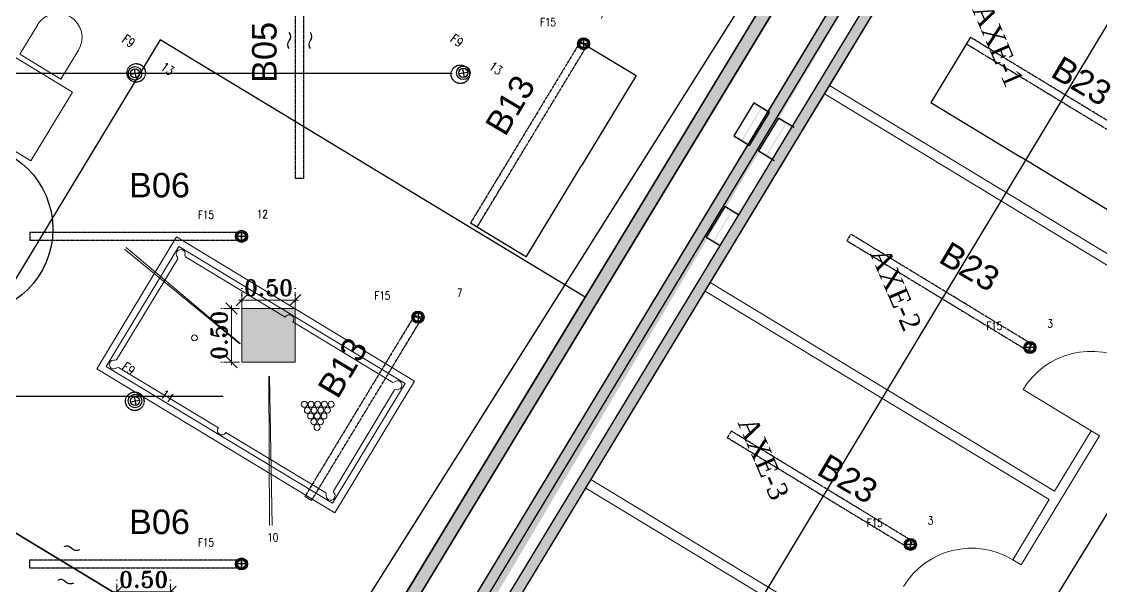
# Model space of a CAD drawing. Header units: inches. Extents: x 102655 to 148943, y 72248 to 114419.
# Drawn here: x 129543 to 139622, y 84062 to 89336 of the extents above; entities that cross this region are included whole.
import ezdxf
from ezdxf.enums import TextEntityAlignment as Align

# ---------------------------------------------------------------- set-up
doc = ezdxf.new("R2010")
doc.units = ezdxf.units.IN
doc.linetypes.add('CENTER INDS', pattern=[13.335, 8.89, -1.11125, 2.2225, -1.11125])
doc.linetypes.add('DOT2', pattern=[0.125, 0, -0.125])
doc.layers.get('Defpoints').update_dxf_attribs({"color": 8})
for name, color, linetype, lineweight in [('ceiling dim', 8, 'Continuous', 5), ('Furnitureee', 8, 'Continuous', 5), ('Part', 8, 'Continuous', 0), ('S-SOLID', 8, 'Continuous', 0), ('TEXT', 8, 'Continuous', 5)]:
    doc.layers.add(name, color=color, linetype=linetype, lineweight=lineweight)
for name, color, linetype in [('E-LEADER', 30, 'Continuous'), ('E-LTG', 92, 'Continuous'), ('E-TAG', 30, 'Continuous'), ('E_TAG', 30, 'Continuous'), ('FURNITURE', 8, 'Continuous'), ('WALL-GNRL', 8, 'Continuous')]:
    doc.layers.add(name, color=color, linetype=linetype)
doc.layers.add('ELECTRICAL LIGHTING CEILING', color=6, linetype='CENTER INDS', true_color=0xff00ff)
doc.styles.add('MtXpl_Dutch801_XBd_B', font='dutcheb.ttf')
doc.styles.add('Pyzd-Romans', font='romans.shx', dxfattribs={"width": 0.8})
doc.styles.add('ROMANT', font='romant')
doc.styles.get("Standard").update_dxf_attribs({"font": 'arial.ttf'})
doc.dimstyles.new('50', dxfattribs={"dimtxt": 0.15, "dimasz": 0.015, "dimexe": 0.18, "dimexo": 0.0625, "dimgap": 0.04, "dimtad": 1, "dimzin": 0, "dimdsep": 46, "dimtxsty": 'ROMANT', "dimblk": 'SAM2', "dimcen": 0.09, "dimclre": 181, "dimclrt": 3, "dimazin": 0, "dimtfac": 0.7826086956521741, "dimtix": 1, "dimtmove": 2, "dimatfit": 3, "dimldrblk": 'SAM2', "dimfxl": 0.18, "dimtolj": 1, "dimtzin": 0, "dimarcsym": 0})
doc.dimstyles.get("Standard").update_dxf_attribs({"dimtxt": 0.18, "dimasz": 0.18, "dimexe": 0.18, "dimexo": 0.0625, "dimgap": 0.09, "dimtad": 0, "dimtih": 1, "dimtoh": 1, "dimdec": 4, "dimzin": 0, "dimdsep": 46, "dimtxsty": 'Standard', "dimcen": 0.09, "dimadec": 0, "dimazin": 0, "dimtfac": 1, "dimtdec": 4, "dimtofl": 0, "dimtmove": 0, "dimatfit": 3, "dimfxl": 1, "dimtolj": 1, "dimtzin": 0, "dimarcsym": 0})

# ---------------------------------------------------------------- blocks, each defined once
blk = doc.blocks.new('*A126')
at = {"layer": 'Part'}
blk.add_hatch(color=256, dxfattribs=at).paths.add_polyline_path([(54748.70421481389, 23992.68743040155), (54755.34372594808, 24003.51364336237), (54900.26153940265, 23914.63829614197), (54893.62202826844, 23903.81208318115), (54824.57295244598, 23946.15857215087), (54649.64535707117, 23660.92621663929), (54718.69443289364, 23618.57972766957), (54712.05492175944, 23607.75351470877), (54567.13710830487, 23696.62886192916), (54573.77661943906, 23707.45507488998), (54642.82569526154, 23665.10858592025), (54817.75329063636, 23950.34094143183)], flags=17)
blk = doc.blocks.new('СБИ05_2800х1550')
for p, q in [((-1400, 0), (-1400, -1550)), ((1400, 0), (-1400, 0)), ((1400, -1550), (1400, 0)), ((-1330, -70), (-1330, -1480)), ((1330, -70), (-1330, -70)), ((1330, -1480), (1330, -70)), ((-1275, -180.4831570696551), (-1287.156174452975, -168.3269826167962)), ((-1275, -180.4831570696551), (-1275, -1369.516842930461)), ((-1219.110783029231, -125), (-1231.83701917727, -112.2737638520775)), ((-1219.110783029231, -125), (-44.79855850862805, -125)), ((44.79855850862805, -125), (1219.110783029231, -125)), ((1219.110783029231, -125), (1231.83701917727, -112.2737638520775)), ((1275, -180.4831570696551), (1287.156174452975, -168.3269826167962)), ((1275, -1369.516842930461), (1275, -180.4831570696551)), ((-1782.598968858016, -376.2437021739315), (-297.954918390722, -590.561324901646)), ((-297.2075674404623, -585.6174937397591), (-1778.862214107183, -351.5245463644387)), ((-297.954918390722, -590.561324901646), (-297.2075674404623, -585.6174937397591)), ((126.759343545069, -716.1972720554913), (122.5103490226902, -718.8328072095173)), ((122.5103490226902, -718.8328072095173), (904.6729061886435, -1998.802234253613)), ((925.9178788008867, -1985.624558483483), (126.759343545069, -716.1972720554913)), ((-1275, -1369.516842930461), (-1287.156174452975, -1381.673017383262)), ((1275, -1369.516842930461), (1287.156174452975, -1381.673017383262)), ((-1330, -1480), (1330, -1480)), ((-1219.110783029231, -1425), (-1231.83701917727, -1437.726236147981)), ((-1219.110783029231, -1425), (-44.79855850862805, -1425)), ((44.79855850862805, -1425), (1219.110783029231, -1425)), ((1219.110783029231, -1425), (1231.83701917727, -1437.726236147981)), ((-1400, -1550), (1400, -1550))]:
    blk.add_line(p, q)
for centre in [(745.0239859366557, -669.9940641274443), (802.5660395066952, -634.9920855032979), (-719.3216653746786, -775), (572.3978252263041, -775), (629.9398787963437, -739.9980213758536), (687.4819323664997, -704.9960427515907), (687.4819323664997, -775), (745.0239859366557, -739.9980213758536), (802.5660395066952, -704.9960427515907), (802.5660395066952, -772.4998214266379), (629.9398787963437, -810.0019786242628), (687.4819323664997, -842.5037786750472), (745.0239859366557, -807.5018000508426), (745.0239859366557, -875.005578725948), (802.5660395066952, -840.0036001017434), (802.5660395066952, -907.5074309170013)]:
    blk.add_circle(centre, 30)
for centre, start, end in [((-1275, -125), 16.42770224712298, 254.3275681922781), ((0, -120.7468652080279), 354.5766456695919, 185.423354330408), ((1275, -125), 285.6724318077219, 163.572297752877), ((-1275, -1425), 105.6724318077219, 343.5722977528771), ((1275, -1425), 196.427702247123, 74.32756819227808), ((0, -1429.253134791972), 174.576645669592, 5.42335433040803)]:
    blk.add_arc(centre, 45, start, end)
blk = doc.blocks.new('*A132')
at = {"layer": 'Part'}
blk.add_hatch(color=256, dxfattribs=at).paths.add_polyline_path([(54748.70421481389, 23992.68743040155), (54755.34372594808, 24003.51364336237), (54900.26153940265, 23914.63829614197), (54893.62202826844, 23903.81208318115), (54824.57295244598, 23946.15857215087), (54649.64535707117, 23660.92621663929), (54718.69443289364, 23618.57972766957), (54712.05492175944, 23607.75351470877), (54567.13710830487, 23696.62886192916), (54573.77661943906, 23707.45507488998), (54642.82569526154, 23665.10858592025), (54817.75329063636, 23950.34094143183)], flags=17)
blk = doc.blocks.new('wasdf')
at = {"color": 8, "linetype": 'Continuous', "lineweight": 9, "extrusion": (2.014963159780944e-18, -9.704520951553829e-08, 0.9999999999999954)}
blk.add_line((0, 0), (-79.74012349150144, 306.6404001761694, 2.975798187421219e-05), dxfattribs=at)
blk.add_lwpolyline([(-514.5529663444031, 193.5697483441336), (-434.8128408262855, -113.0706541864207), (3.218650817871094e-06, -1.519452780485156e-06)], dxfattribs=at)
at = {"color": 8, "linetype": 'Continuous', "lineweight": 9}
for points in [[(-515.964452254877, 192.3366258461028, 1.866534817018817e-05), (-547.3045258329948, 312.8547820486128, 3.036105787757037e-05), (-475.0112484425772, 435.9604696624447, 4.230787511794176e-05), (-354.4930898856255, 467.3005438961554, 4.534927920296639e-05)], [(-354.4930898856255, 467.3005438961554, 4.534927920296639e-05), (-233.9749319247203, 498.6406180404592, 4.839068324891116e-05), (-110.8692456221906, 426.3473401435185, 4.13749669441188e-05), (-79.52917216328206, 305.8291828979272, 2.967925713903696e-05)]]:
    blk.add_open_spline(points, degree=3, dxfattribs=at)
blk = doc.blocks.new('sdg')
blk.add_lwpolyline([(-750.0000000596046, -2.384185791015625e-07), (731.4444441795349, -2.384185791015625e-07), (731.4444441795349, 749.9999997615814), (-750.0000000596046, 749.9999997615814)], close=True)
at = {"extrusion": (-2.442376743069513e-08, 1.693017114287791e-09, 0.9999999999999998), "xscale": -1, "rotation": 14.57659995286336}
blk.add_blockref('wasdf', (-594.5139797329902, 800.0000025033953, 1.587468508412689e-05), dxfattribs=at)
at = {"extrusion": (2.442376743069357e-08, 1.693017114310097e-09, 0.9999999999999998), "rotation": 345.4234000471889}
blk.add_blockref('wasdf', (575.9584239125251, 800.0000029802325, 1.542148850859753e-05), dxfattribs=at)
at = {"extrusion": (-2.442376743164508e-08, -1.693017100583549e-09, 0.9999999999999998), "rotation": 165.4234000149877}
blk.add_blockref('wasdf', (-594.513980090618, -50.00000083446502, 1.460492225775241e-05), dxfattribs=at)
at = {"extrusion": (2.442376742974362e-08, -1.693017128014336e-09, 0.9999999999999998), "xscale": -1.000000000000001, "rotation": 194.5765999206621}
blk.add_blockref('wasdf', (575.9584235548972, -50.00000119209289, 1.415172566124107e-05), dxfattribs=at)
blk = doc.blocks.new('SAM2')
for p, q in [((3.535533905932738, 3.535533905932738), (-3.535533905932736, -3.535533905932736)), ((-1, 7e-16), (0, 7e-16)), ((0, -4.999999999999999), (0, 5))]:
    blk.add_line(p, q)
blk = doc.blocks.new('*D173')
at = {"layer": 'ceiling dim', "color": 181, "linetype": 'DOT2', "lineweight": -2, "ltscale": 0.5, "transparency": 16777216}
for p, q in [((478784.6489467442, 1037614.77275406), (478784.6489467442, 1037614.968663662)), ((478785.1476609485, 1037614.77275406), (478785.1476609485, 1037614.968663662))]:
    blk.add_line(p, q, dxfattribs=at)
at = {"layer": 'ceiling dim', "color": 0, "lineweight": -2, "ltscale": 0.5, "transparency": 16777216}
for p, q in [((478784.6339467441, 1037614.788663662), (478784.6189467441, 1037614.788663662)), ((478785.1476609485, 1037614.788663662), (478784.6489467442, 1037614.788663662)), ((478785.1626609485, 1037614.788663662), (478785.1776609485, 1037614.788663662))]:
    blk.add_line(p, q, dxfattribs=at)
at = {"layer": 'Defpoints', "color": 0, "ltscale": 0.5, "transparency": 16777216}
for p in [(478784.6489467442, 1037614.788663662), (478784.6489467442, 1037614.71025406), (478785.1476609485, 1037614.71025406)]:
    blk.add_point(p, dxfattribs=at)
at = {"layer": 'ceiling dim', "color": 0, "lineweight": -2, "ltscale": 0.5, "transparency": 16777216, "xscale": 0.015, "yscale": 0.015, "zscale": 0.015}
blk.add_blockref('SAM2', (478784.6489467442, 1037614.788663662), dxfattribs=at)
at = {"layer": 'ceiling dim', "color": 0, "lineweight": -2, "ltscale": 0.5, "transparency": 16777216, "xscale": 0.015, "yscale": 0.015, "zscale": 0.015, "rotation": 180}
blk.add_blockref('SAM2', (478785.1476609485, 1037614.788663662), dxfattribs=at)
at = {"layer": 'ceiling dim', "color": 3, "ltscale": 0.5, "transparency": 16777216, "insert": (478784.8983038463, 1037614.903663662), "char_height": 0.15, "attachment_point": 5, "style": 'ROMANT'}
blk.add_mtext('\\A1;0.50', dxfattribs=at)
blk = doc.blocks.new('*D174')
at = {"layer": 'ceiling dim', "color": 181, "linetype": 'DOT2', "lineweight": -2, "ltscale": 0.5, "transparency": 16777216}
for p, q in [((478784.5864467444, 1037614.710254061), (478784.3745938981, 1037614.710254061)), ((478784.5864467444, 1037614.211539857), (478784.3745938981, 1037614.211539857))]:
    blk.add_line(p, q, dxfattribs=at)
at = {"layer": 'ceiling dim', "color": 0, "lineweight": -2, "ltscale": 0.5, "transparency": 16777216}
for p, q in [((478784.5545938981, 1037614.725254061), (478784.5545938981, 1037614.740254061)), ((478784.5545938981, 1037614.710254061), (478784.5545938981, 1037614.211539857)), ((478784.5545938981, 1037614.196539857), (478784.5545938981, 1037614.181539857))]:
    blk.add_line(p, q, dxfattribs=at)
at = {"layer": 'Defpoints', "color": 0, "ltscale": 0.5, "transparency": 16777216}
for p in [(478784.6489467444, 1037614.710254061), (478784.5545938981, 1037614.211539857), (478784.6489467444, 1037614.211539857)]:
    blk.add_point(p, dxfattribs=at)
at = {"layer": 'ceiling dim', "color": 0, "lineweight": -2, "ltscale": 0.5, "transparency": 16777216, "xscale": 0.015, "yscale": 0.015, "zscale": 0.015}
for p, rotation in [((478784.5545938981, 1037614.710254061), 270), ((478784.5545938981, 1037614.211539857), 90)]:
    blk.add_blockref('SAM2', p, dxfattribs=dict(at, rotation=rotation))
at = {"layer": 'ceiling dim', "color": 3, "ltscale": 0.5, "transparency": 16777216, "insert": (478784.4395938983, 1037614.460896958), "char_height": 0.15, "attachment_point": 5, "rotation": 90, "style": 'ROMANT'}
blk.add_mtext('\\A1;0.50', dxfattribs=at)
blk = doc.blocks.new('*D175')
at = {"layer": 'ceiling dim', "color": 181, "linetype": 'DOT2', "lineweight": -2, "ltscale": 0.5, "transparency": 16777216}
for p, q in [((478783.4840843302, 1037612.050174731), (478783.4840843302, 1037612.246084332)), ((478783.9827985345, 1037612.050174731), (478783.9827985345, 1037612.246084332))]:
    blk.add_line(p, q, dxfattribs=at)
at = {"layer": 'ceiling dim', "color": 0, "lineweight": -2, "ltscale": 0.5, "transparency": 16777216}
for p, q in [((478783.4690843302, 1037612.066084332), (478783.4540843302, 1037612.066084332)), ((478783.9827985345, 1037612.066084332), (478783.4840843302, 1037612.066084332)), ((478783.9977985345, 1037612.066084332), (478784.0127985345, 1037612.066084332))]:
    blk.add_line(p, q, dxfattribs=at)
at = {"layer": 'Defpoints', "color": 0, "ltscale": 0.5, "transparency": 16777216}
for p in [(478783.4840843302, 1037612.066084332), (478783.4840843302, 1037611.987674731), (478783.9827985345, 1037611.987674731)]:
    blk.add_point(p, dxfattribs=at)
at = {"layer": 'ceiling dim', "color": 0, "lineweight": -2, "ltscale": 0.5, "transparency": 16777216, "xscale": 0.015, "yscale": 0.015, "zscale": 0.015}
blk.add_blockref('SAM2', (478783.4840843302, 1037612.066084332), dxfattribs=at)
at = {"layer": 'ceiling dim', "color": 0, "lineweight": -2, "ltscale": 0.5, "transparency": 16777216, "xscale": 0.015, "yscale": 0.015, "zscale": 0.015, "rotation": 180}
blk.add_blockref('SAM2', (478783.9827985345, 1037612.066084332), dxfattribs=at)
at = {"layer": 'ceiling dim', "color": 3, "ltscale": 0.5, "transparency": 16777216, "insert": (478783.7334414324, 1037612.181084332), "char_height": 0.15, "attachment_point": 5, "style": 'ROMANT'}
blk.add_mtext('\\A1;0.50', dxfattribs=at)
blk = doc.blocks.new('E-L-FSPOT2')
at = {"color": 254, "lineweight": 0}
for points in [[(-0.002356521188630722, -74.99933250679169), (-0.002014478770433925, -74.99933250679169), (-0.001897683789138682, -74.9993825617712), (-0.001860142554505728, -74.99942844550242), (-0.001822601305320859, -74.99952438424225), (-0.001822601305320859, -74.9996662067133), (-0.001860142554505728, -74.99976214545313), (-0.001897683789138682, -74.99980802918435), (-0.002014478770433925, -74.99985808416386), (-0.002356521188630722, -74.99985808416386)], [(-0.002356521188630722, -74.99933250679169), (-0.002356521188630722, -75.00033360655652)], [(-0.001367935154121369, -74.99933250679169), (-0.001672436337685212, -75.00033360655652)], [(-0.00155564135638997, -74.99999990663491), (-0.001176057689008303, -74.99999990663491)], [(-0.001367935154121369, -74.99933250679169), (-0.001059262722264975, -75.00033360655652)], [(-0.000984180238447152, -74.99933250679169), (-0.0006796790403313935, -74.99980802918435), (-0.0006796790403313935, -75.00033360655652)], [(-0.0003793491050601006, -74.99933250679169), (-0.0006796790403313935, -74.99980802918435)], [(4.40581061411649e-06, -74.99933250679169), (-0.0003000953729497269, -75.00033360655652)], [(-0.0001874716544989496, -74.99999990663491), (0.0001921120274346322, -74.99999990663491)], [(4.40581061411649e-06, -74.99933250679169), (0.0003089069941779599, -75.00033360655652)], [(0.0004590719618136063, -74.99933250679169), (0.000992991859675385, -74.99933250679169)], [(0.000992991859675385, -74.99933250679169), (0.0004590719618136063, -75.00033360655652)], [(0.0004590719618136063, -75.00033360655652), (0.000992991859675385, -75.00033360655652)], [(0.001259951794054359, -74.99933250679169), (0.001752159194438718, -74.99933250679169)], [(0.001259951794054359, -74.99933250679169), (0.001259951794054359, -75.00033360655652)], [(0.001259951794054359, -74.99980802918435), (0.001564452992170118, -74.99980802918435)], [(0.001259951794054359, -75.00033360655652), (0.001752159194438718, -75.00033360655652)], [(0.001981577894184738, -74.99933250679169), (0.002248537843115628, -74.99933250679169), (0.00236116157611832, -74.9993825617712), (0.002436244059936143, -74.99947432926274), (0.002477956542861648, -74.99957026797347), (0.002515497792046517, -74.99971209044452), (0.002515497792046517, -74.9999498516554), (0.002477956542861648, -75.00009584537474), (0.002436244059936143, -75.00018761283718), (0.00236116157611832, -75.00028355157701), (0.002248537843115628, -75.00033360655652), (0.001981577894184738, -75.00033360655652)], [(0.001981577894184738, -74.99933250679169), (0.001981577894184738, -75.00033360655652)]]:
    blk.add_lwpolyline(points, dxfattribs=at)
blk.add_circle((0, 1.455191522836685e-11), 75)
at = {"layer": 'E-TAG'}
for points in [[(-35.35533905937336, -35.35533905937336), (35.35533905925695, 35.35533905931516)], [(-35.35533905925695, 35.35533905931516), (35.35533905925695, -35.35533905931516)]]:
    blk.add_lwpolyline(points, dxfattribs=at)
blk.add_circle((0, 0), 50, dxfattribs=at)
at = {"layer": 'E-TAG', "style": 'Pyzd-Romans', "width": 0.8, "flags": 1}
for tag, p in [('BPANEL', (262.5000034803887, 925.0000001438675)), ('SWITCH', (-262.4999965196112, 700.0000001438675)), ('LOADVA', (262.5000034803887, 700.0000001438675)), ('BTYPE', (-262.4999965196112, 475.0000001438675)), ('PANEL', (262.5000034803887, 475.0000001438675)), ('HEIGHT', (-246.5244707111376, -477.6208633597489)), ('DSCR', (-246.5244707111376, -702.6208633597489)), ('ROOM', (278.4755292888623, -702.6208633597489))]:
    blk.add_attdef(tag, text='', height=100, dxfattribs=at).set_placement(p, align=Align.MIDDLE_CENTER)
at = {"layer": 'E-TAG', "style": 'Pyzd-Romans', "width": 0.8}
for tag, p in [('TYPE', (-262.4999965196112, 250.0000001438675)), ('NO.', (262.5000034803887, 250.0000001438675)), ('W.P', (-246.5244707111376, -252.6208633597489)), ('A,B,C', (278.4755292888623, -252.6208633597489)), ('CBT', (278.4755292888623, -477.6208633597489))]:
    blk.add_attdef(tag, text='', height=100, dxfattribs=at).set_placement(p, align=Align.MIDDLE_CENTER)
blk = doc.blocks.new('f15')
at = {"layer": 'E-LEADER'}
for points in [[(18.99293209118332, 0), (-18.99293209118332, 0)], [(0, 18.99293209118377), (0, -18.99293209118377)]]:
    blk.add_lwpolyline(points, dxfattribs=at)
blk.add_circle((0, 0), 23.25687323126711, dxfattribs=at)
at = {"layer": 'E-LTG'}
for radius in [28.22236679274076, 18.99293209118377]:
    blk.add_circle((0, 0), radius, dxfattribs=at)
at = {"layer": 'E_TAG', "style": 'Pyzd-Romans', "width": 0.8, "flags": 1}
for tag, p in [('BPANEL', (262.5000034804198, 1125.000000143906)), ('SWITCH', (-262.4999965195802, 900.0000001439057)), ('LOADVA', (262.5000034804198, 900.0000001439057)), ('BTYPE', (-262.4999965195802, 675.0000001439057)), ('PANEL', (262.5000034804198, 675.0000001439057)), ('HEIGHT', (-262.4999965195802, -674.9999998560943)), ('DSCR', (-262.4999965195802, -899.9999998560943)), ('ROOM', (262.5000034804198, -899.9999998560943))]:
    blk.add_attdef(tag, text='', height=100, dxfattribs=at).set_placement(p, align=Align.MIDDLE_CENTER)
at = {"layer": 'E_TAG', "style": 'Pyzd-Romans', "width": 0.8}
for tag, p in [('TYPE', (-262.4999965195802, 450.0000001439057)), ('NO.', (262.5000034804198, 450.0000001439057)), ('W.P', (-262.4999965195802, -449.9999998560943)), ('A,B,C', (262.5000034804198, -449.9999998560943)), ('CBT', (262.5000034804198, -674.9999998560943))]:
    blk.add_attdef(tag, text='', height=100, dxfattribs=at).set_placement(p, align=Align.MIDDLE_CENTER)
blk = doc.blocks.new('*U37')
at = {"color": 0}
for points in [[(-2.063984538835939e-10, 75.00000000000117, -0.3639702342661804), (9.663381206337363e-13, 1.165290086646564e-12), (9.663381206337363e-13, 1.165290086646564e-12), (9.663381206337363e-13, 1.165290086646564e-12), (9.663381206337363e-13, 1.165290086646564e-12, 0.3639702342662024), (2.083311301248614e-10, -75.00000000000975)], [(316.6089522001133, 75.00000000000117, -0.3639702342661804), (316.6089522003206, 1.165290086646564e-12), (316.6089522003206, 1.165290086646564e-12), (316.6089522003206, 1.165290086646564e-12), (316.6089522003206, 1.165290086646564e-12, 0.3639702342662024), (316.608952200528, -75.00000000000975)]]:
    blk.add_lwpolyline(points, format="xyb", dxfattribs=at)
blk = doc.blocks.new('*U29')
at = {"color": 0}
for points in [[(-2.063984538835939e-10, 75.00000000000117, -0.3639702342661804), (9.663381206337363e-13, 1.165290086646564e-12), (9.663381206337363e-13, 1.165290086646564e-12), (9.663381206337363e-13, 1.165290086646564e-12), (9.663381206337363e-13, 1.165290086646564e-12, 0.3639702342662024), (2.083311301248614e-10, -75.00000000000975)], [(197.7306530559792, 75.00000000000117, -0.3639702342661804), (197.7306530561866, 1.165290086646564e-12), (197.7306530561866, 1.165290086646564e-12), (197.7306530561866, 1.165290086646564e-12), (197.7306530561866, 1.165290086646564e-12, 0.3639702342662024), (197.7306530563939, -75.00000000000975)]]:
    blk.add_lwpolyline(points, format="xyb", dxfattribs=at)
blk = doc.blocks.new('*D230')
at = {"color": 0, "lineweight": -2, "transparency": 16777216}
for p, q in [((134758.0796492847, 89148.25713717024), (135278.906479855, 88832.96138952475)), ((135278.6592803665, 88832.90062429738), (134766.755014667, 87987.30255248502)), ((134254.6304352704, 87141.34055161395), (134766.5347009698, 87986.93862342634)), ((133733.8643699274, 87456.38909977087), (134254.6912004977, 87141.0933521254))]:
    blk.add_line(p, q, dxfattribs=at)
at = {"color": 0, "transparency": 16777216}
for points in [[(135278.6336166401, 88832.91616048582), (135278.6849440928, 88832.88508810895), (135278.752497497, 88833.05460665534)], [(134254.6047715441, 87141.35608780239), (134254.6560989967, 87141.32501542551), (134254.5372181398, 87141.18656925598)]]:
    blk.add_solid(points, dxfattribs=at)
at = {"layer": 'Defpoints', "color": 0, "transparency": 16777216}
for p in [(134758.0261831882, 89148.28950422947), (133733.8109038309, 87456.4214668301), (134254.5372181398, 87141.18656925598)]:
    blk.add_point(p, dxfattribs=at)
at = {"color": 0, "transparency": 16777216, "insert": (134766.6448578184, 87987.12058795568), "char_height": 0.18, "attachment_point": 5}
blk.add_mtext('\\A1;``1977.7347', dxfattribs=at)
blk = doc.blocks.new('*D234')
at = {"color": 0, "lineweight": -2, "transparency": 16777216}
for p, q in [((138399.4355840075, 89189.63732532907), (138030.0583168855, 88582.18809774585)), ((138030.3056359833, 88582.24837430754), (138874.7728678765, 88068.7453782929)), ((140089.2761329794, 88162.08036170507), (139719.8988658574, 87554.63113412188)), ((139719.8385892957, 87554.87845321963), (138875.3713574026, 88068.38144923424))]:
    blk.add_line(p, q, dxfattribs=at)
at = {"color": 0, "transparency": 16777216}
for points in [[(138030.3212228613, 88582.27400727916), (138030.2900491053, 88582.22274133592), (138030.1518381535, 88582.34189557558)], [(139719.8541761737, 87554.90408619125), (139719.8230024177, 87554.85282024801), (139719.9923871254, 87554.78493195161)]]:
    blk.add_solid(points, dxfattribs=at)
at = {"layer": 'Defpoints', "color": 0, "transparency": 16777216}
for p in [(138399.46805667, 89189.69072735327), (138030.1518381535, 88582.34189557558), (140089.3086056419, 88162.13376372927)]:
    blk.add_point(p, dxfattribs=at)
at = {"color": 0, "transparency": 16777216, "insert": (138875.0721126395, 88068.56341376358), "char_height": 0.18, "attachment_point": 5}
blk.add_mtext('\\A1;1977.7347', dxfattribs=at)
blk = doc.blocks.new('f')
at = {"layer": 'S-SOLID', "ltscale": 0.5, "true_color": 0xed1f24, "transparency": 33554559}
h = blk.add_hatch(color=240, dxfattribs=at)
h.dxf.hatch_style = 1
h.paths.add_polyline_path([(478784.6489467442, 1037614.71025406), (478785.1476609485, 1037614.71025406), (478785.1476609485, 1037614.211539856), (478784.6489467442, 1037614.211539856)])
at = {"layer": 'WALL-GNRL'}
h = blk.add_hatch(dxfattribs=at)
h.set_pattern_fill('ANSI36', color=8, scale=0.01)
h.set_pattern_definition([(45, (-399.971031975525, -33.28649013943505), (0.0006629126073623882, 0.002430679560328757), [0.003125000000000002, -0.0006250000000000004, 0, -0.0006250000000000004])])
h.paths.add_polyline_path([(478790.4553542546, 1037619.113915241), (478784.9016259936, 1037609.938844557), (478785.6951692196, 1037609.458507828), (478791.2493612903, 1037618.633297765)])
h.paths.add_polyline_path([(478790.4958657434, 1037618.949146027), (478790.8707045733, 1037618.722253715), (478785.4486600383, 1037609.747968748), (478785.0663481493, 1037609.979384549)], flags=16)
h.paths.add_polyline_path([(478790.9562565724, 1037618.670468549), (478791.1016789374, 1037618.582443473), (478785.6717548937, 1037609.612928022), (478785.6098625187, 1037609.650391868)], flags=16)
at = {"color": 8, "linetype": 'Continuous', "lineweight": 20, "extrusion": (-2.322650368154998e-18, -9.704520951553851e-08, 0.9999999999999954)}
for p, q in [((478790.1356294032, 1037616.793560144), (478793.351155232, 1037614.845440487)), ((478790.0875822986, 1037616.714192688), (478793.3030149514, 1037614.766129482)), ((478788.9738504117, 1037614.874455067), (478792.1871232439, 1037612.927700383)), ((478789.0218975162, 1037614.953822522), (478792.2352635246, 1037613.007011388)), ((478792.5765981232, 1037613.569359377), (478791.9422042207, 1037613.954636184)), ((478792.5765981232, 1037613.569359377), (478792.2352635246, 1037613.007011388)), ((478792.5765981232, 1037613.569359377), (478792.6559091012, 1037613.521219113)), ((478792.6559091012, 1037613.521219113), (478791.9251395073, 1037612.317277838)), ((478787.9081656291, 1037613.114084901), (478791.1193718172, 1037611.168582289)), ((478787.8601185245, 1037613.034717445), (478791.0712315366, 1037611.089271284)), ((478792.1871232439, 1037612.927700383), (478791.8458285295, 1037612.365418102)), ((478791.8458285295, 1037612.365418102), (478791.9251395073, 1037612.317277838))]:
    blk.add_line(p, q, dxfattribs=at)
for centre in [(478792.576598124, 1037613.569359367, -0.100695426235758), (478791.4607064166, 1037611.730930268, -0.1006952478250209)]:
    blk.add_arc(centre, 0.7422222311194296, 58.74304334492885, 148.729067382777, dxfattribs=at)
at = {"layer": 'ceiling dim', "color": 242, "ltscale": 0.5, "true_color": 0xcd2027}
blk.add_lwpolyline([(478784.6489467442, 1037614.71025406), (478785.1476609485, 1037614.71025406), (478785.1476609485, 1037614.211539856), (478784.6489467442, 1037614.211539856)], close=True, dxfattribs=at)
at = {"layer": 'FURNITURE', "color": 8, "linetype": 'Continuous', "extrusion": (-2.322650368154998e-18, -9.70452095155385e-08, 0.9999999999999954)}
for p, q in [((478790.8707045732, 1037618.722253715), (478785.5726449392, 1037609.953182081)), ((478790.9563454335, 1037618.670414761), (478785.6581138567, 1037609.901268074))]:
    blk.add_line(p, q, dxfattribs=at)
at = {"layer": 'WALL-GNRL', "color": 8, "ltscale": 0.5}
for p in [(478784.9016259936, 1037609.938844557), (478784.9947285691, 1037610.092655236)]:
    blk.add_line(p, (478790.4553542546, 1037619.113915241), dxfattribs=at)
at = {"layer": 'WALL-GNRL', "color": 8, "extrusion": (-2.322650368154998e-18, -9.70452095155385e-08, 0.9999999999999954)}
for p, q in [((478790.4958657434, 1037618.949146027), (478785.004218751, 1037609.876744513)), ((478790.4958657434, 1037618.949146027), (478785.0042187509, 1037609.876744513)), ((478785.6951692192, 1037609.458507828), (478791.2493612903, 1037618.633297765)), ((478785.6088571594, 1037609.509029294), (478791.1016789374, 1037618.582443473))]:
    blk.add_line(p, q, dxfattribs=at)
at = {"layer": 'WALL-GNRL', "color": 8}
for points in [[(478781.484518344, 1037613.251920196), (478785.4530123252, 1037610.849765713), (478787.8551668084, 1037614.818259694), (478783.8866728273, 1037617.220414177)], [(478779.082363861, 1037609.283426215), (478783.0508578421, 1037606.881271732), (478785.4530123253, 1037610.849765713), (478781.4845183442, 1037613.251920196)]]:
    blk.add_lwpolyline(points, close=True, dxfattribs=at)
for points in [[(478791.2493612903, 1037618.633297765, 0), (478790.4553542546, 1037619.113915241, 3.655307357212501e-06), (478784.9016259936, 1037609.938844557, 0), (478785.6951692196, 1037609.458507828, -3.180654895194252e-06)], [(478785.4486600383, 1037609.747968748, -1.75980236824019e-06), (478785.0663481493, 1037609.979384549, 2.166205019368014e-10), (478790.4958657434, 1037618.949146027, 0), (478790.8707045733, 1037618.722253715, 1.457174246973326e-06)], [(478789.4292767143, 1037616.630033829, 0), (478789.2423862829, 1037616.32234573, 0), (478789.3876834412, 1037616.234091915, 0), (478789.5745738724, 1037616.541780014, 0)]]:
    blk.add_polyline3d(points, close=True, dxfattribs=at)
for points in [[(478789.8053290141, 1037616.401618834, 0), (478789.660031856, 1037616.489872648, 0), (478789.4731414246, 1037616.182184549, 0), (478789.6184378816, 1037616.093930808, 0)], [(478789.2927889315, 1037615.581445288, 0), (478789.1579854553, 1037615.663325217, 0), (478788.9845926643, 1037615.377859033, 0), (478789.1193954899, 1037615.295979172, 0)]]:
    blk.add_polyline3d(points, dxfattribs=at)
at = {"color": 8, "lineweight": 0, "extrusion": (-1.469780264097377e-07, -1.664250620029268e-07, 0.9999999999999755), "xscale": 0.001000000000009727, "yscale": 0.001000000000009727, "zscale": 0.001000000000009727, "rotation": 0.2454121065293352}
blk.add_blockref('*A126', (478734.7772369651, 1037592.392216921, -0.243044870940466), dxfattribs=at)
at = {"color": 8, "lineweight": 0, "extrusion": (-1.469780264097376e-07, -1.664250620029268e-07, 0.9999999999999755), "xscale": 0.001000000000009727, "yscale": 0.001000000000009727, "zscale": 0.001000000000009727, "rotation": 0.2454121065293352}
blk.add_blockref('*A126', (478735.0080030407, 1037592.252049099, -0.2430448815305698), dxfattribs=at)
at = {"color": 8, "lineweight": 0, "extrusion": (-1.469780264097379e-07, -1.664250620029273e-07, 0.9999999999999755), "xscale": 0.0009277777888992428, "yscale": 0.0009277777888992428, "zscale": 0.0009277777888992428, "rotation": 0.2454121065293418}
blk.add_blockref('*A132', (478738.4530470001, 1037593.176010873, -0.2430455416467278), dxfattribs=at)
at = {"layer": 'Furnitureee', "color": 8, "ltscale": 0.5, "extrusion": (-2.321644565577871e-08, -8.294348928194571e-08, 0.9999999999999963), "xscale": 0.001000000000009731, "yscale": 0.001000000000009731, "zscale": 0.001000000000009731, "rotation": 328.7254121324771}
blk.add_blockref('sdg', (478782.0543208796, 1037616.469047792, -0.09717917934354452), dxfattribs=at)
at = {"layer": 'Furnitureee', "color": 8, "ltscale": 0.5, "xscale": 0.0009277777888992424, "yscale": 0.0009277777888992424, "zscale": 0.0009277777888992424, "rotation": 328.8132154795648}
blk.add_blockref('СБИ05_2800х1550', (478785.1512463366, 1037614.706539577), dxfattribs=at)
at = {"layer": 'TEXT', "color": 8, "extrusion": (-1.345913007586745e-08, -1.073725446905498e-07, 0.9999999999999941), "style": 'MtXpl_Dutch801_XBd_B'}
for s, p in [('AXE-1', (478791.4655754298, 1037617.502701034, -0.1178516445862477)), ('AXE-2', (478790.5114602158, 1037615.226043839, -0.1178513872942106)), ('AXE-3', (478789.2753502175, 1037613.646324095, -0.1178512010387166))]:
    blk.add_text(s, height=0.1855555577798486, rotation=293.3091796186308, dxfattribs=at).set_placement(p)
at = {"layer": 'ceiling dim', "color": 51, "ltscale": 0.5, "true_color": 0xf7f281}
for base, p1, p2, picture, middle in [((478784.6489467442, 1037614.788663662), (478785.1476609485, 1037614.71025406), (478784.6489467442, 1037614.71025406), '*D173', (478784.8983038463, 1037614.903663662)), ((478783.4840843302, 1037612.066084332), (478783.9827985345, 1037611.987674731), (478783.4840843302, 1037611.987674731), '*D175', (478783.7334414324, 1037612.181084332))]:
    dim = blk.add_linear_dim(base=base, p1=p1, p2=p2, dimstyle='50', dxfattribs=at)
    dim.commit()
    dim.dimension.update_dxf_attribs({"geometry": picture, "text_midpoint": middle})
dim = blk.add_linear_dim(base=(478784.5545938981, 1037614.211539857), p1=(478784.6489467442, 1037614.71025406), p2=(478784.6489467442, 1037614.211539856), angle=90, dimstyle='50', dxfattribs=at)
dim.commit()
dim.dimension.update_dxf_attribs({"geometry": '*D174', "text_midpoint": (478784.4395938983, 1037614.460896958)})

msp = doc.modelspace()

# ---------------------------------------------------------------- linework, layer by layer
for p, q in [((141791.3217260526, 98282.36337532647), (129628.1672403213, 78962.10278507366)), ((143982.6592979361, 96461.0903663955), (131899.786072523, 76390.68674815774)), ((145952.40098018, 95008.99435621774), (133740.6127774208, 75045.41725485747)), ((112193.0326409489, 88855.48698071313), (133562.2544019413, 88855.48698071313)), ((112193.0326409489, 85838.55713700797), (131423.8151600289, 85838.55713700797))]:
    msp.add_line(p, q)
msp.add_circle((129038.8361817406, 87398.51680802675), 795.5206443334464)
at = {"layer": 'ELECTRICAL LIGHTING CEILING', "color": 6}
for points in [[(132100.6042055243, 89849.63388698772), (132172.6004491514, 89849.63382689763), (132172.5987983084, 87870.82139575496), (132100.6025550112, 87870.82145598336)], [(133795.4006335158, 87419.13656025837), (134819.6159126847, 89111.00459720349), (134758.0261831882, 89148.28950422947), (133733.8109038309, 87456.4214668301)], [(133795.4006335158, 87419.13656025837), (134819.6159126847, 89111.00459720349), (134758.0261831882, 89148.28950422947), (133733.8109038309, 87456.4214668301)], [(138362.0615014672, 89128.17480511699), (140051.9020499853, 88100.61784168231), (140089.3086056419, 88162.13376372927), (138399.46805667, 89189.69072735324)], [(129618.3548243493, 87294.85357915625), (131596.0894866204, 87294.85192953367), (131596.0895465601, 87366.84817290367), (129618.3548841791, 87366.84982248061)], [(137246.1697941064, 87289.74570639167), (138936.0103426246, 86262.18874295699), (138973.4168982811, 86323.70466500396), (137283.5763493092, 87351.26162862792)], [(132249.5529123039, 84865.60077225152), (133273.7681914729, 86557.46880919664), (133212.1784619763, 86594.75371622262), (132187.9631826191, 84902.88567882325)], [(132249.5529123039, 84865.60077225152), (133273.7681914729, 86557.46880919664), (133212.1784619763, 86594.75371622262), (132187.9631826191, 84902.88567882325)], [(136130.2780867047, 85451.31660773818), (137820.1186352228, 84423.7596443035), (137857.5251908794, 84485.27556635046), (136167.6846419075, 85512.83252997443)], [(129618.0902166623, 84236.09752005633), (131595.8248790205, 84236.09587053434), (131595.8249388497, 84308.0921138587), (129618.090276579, 84308.0937634815)]]:
    msp.add_lwpolyline(points, close=True, dxfattribs=at)
at = {"layer": 'ELECTRICAL LIGHTING CEILING'}
for centre in [(130612.6274005928, 88857.1241954208), (133638.4793897857, 88844.3963668001), (130599.0682762703, 85790.8395168047)]:
    msp.add_circle(centre, 86.39549205913185, dxfattribs=at)

# ---------------------------------------------------------------- block references
ref = msp.add_blockref('f15', (134788.8210479364, 89129.6470507166), dxfattribs=dict(xscale=2, yscale=2, zscale=2))
ref.add_attrib('TYPE', 'F15', dxfattribs={"layer": 'E_TAG', "height": 75, "style": 'Pyzd-Romans', "width": 0.8}).set_placement((134456.5342274555, 89331.07761696857), align=Align.MIDDLE_CENTER)
ref.add_attrib('NO.', '7', dxfattribs={"layer": 'E_TAG', "height": 75, "style": 'Pyzd-Romans', "width": 0.8}).set_placement((134963.4323072087, 89404.16191826007), align=Align.MIDDLE_CENTER)
ref = msp.add_blockref('f15', (131596.0895165903, 87330.85005121879), dxfattribs=dict(xscale=2, yscale=2, zscale=2))
ref.add_attrib('TYPE', 'F15', dxfattribs={"layer": 'E_TAG', "height": 75, "style": 'Pyzd-Romans', "width": 0.8}).set_placement((131263.8026961093, 87532.28061747077), align=Align.MIDDLE_CENTER)
ref.add_attrib('NO.', '12', dxfattribs={"layer": 'E_TAG', "height": 75, "style": 'Pyzd-Romans', "width": 0.8}).set_placement((131790.5784039104, 87538.32885177099), align=Align.MIDDLE_CENTER)
ref = msp.add_blockref('f15', (133242.9733094824, 86576.11127314754), dxfattribs=dict(xscale=2, yscale=2, zscale=2))
ref.add_attrib('TYPE', 'F15', dxfattribs={"layer": 'E_TAG', "height": 75, "style": 'Pyzd-Romans', "width": 0.8}).set_placement((132910.6864890014, 86777.54183939975), align=Align.MIDDLE_CENTER)
ref.add_attrib('NO.', '7', dxfattribs={"layer": 'E_TAG', "height": 75, "style": 'Pyzd-Romans', "width": 0.8}).set_placement((133632.3579139148, 86804.73101279643), align=Align.MIDDLE_CENTER)
ref = msp.add_blockref('f15', (138954.7136204529, 86292.94670398036), dxfattribs=dict(xscale=2, yscale=2, zscale=2))
ref.add_attrib('TYPE', 'F15', dxfattribs={"layer": 'E_TAG', "height": 75, "style": 'Pyzd-Romans', "width": 0.8}).set_placement((138622.4267999719, 86494.37727023257), align=Align.MIDDLE_CENTER)
ref.add_attrib('NO.', '3', dxfattribs={"layer": 'E_TAG', "height": 75, "style": 'Pyzd-Romans', "width": 0.8}).set_placement((139143.2844360275, 86516.29131846447), align=Align.MIDDLE_CENTER)
ref = msp.add_blockref('f15', (137838.8219130511, 84454.51760532687), dxfattribs=dict(xscale=2, yscale=2, zscale=2))
ref.add_attrib('TYPE', 'F15', dxfattribs={"layer": 'E_TAG', "height": 75, "style": 'Pyzd-Romans', "width": 0.8}).set_placement((137506.5350925702, 84655.94817157908), align=Align.MIDDLE_CENTER)
ref.add_attrib('NO.', '3', dxfattribs={"layer": 'E_TAG', "height": 75, "style": 'Pyzd-Romans', "width": 0.8}).set_placement((138027.3927286258, 84677.86221981098), align=Align.MIDDLE_CENTER)
ref = msp.add_blockref('f15', (131595.8249089351, 84272.09399219663), dxfattribs=dict(xscale=2, yscale=2, zscale=2))
ref.add_attrib('TYPE', 'F15', dxfattribs={"layer": 'E_TAG', "height": 75, "style": 'Pyzd-Romans', "width": 0.8}).set_placement((131263.5380884541, 84473.52455844861), align=Align.MIDDLE_CENTER)
ref.add_attrib('NO.', '10', dxfattribs={"layer": 'E_TAG', "height": 75, "style": 'Pyzd-Romans', "width": 0.8}).set_placement((131887.9007353957, 84519.5435348548), align=Align.MIDDLE_CENTER)
at = {"layer": 'ceiling dim', "xscale": 1000, "yscale": 1000, "zscale": 1000}
msp.add_blockref('f', (-478653051.5829943, -1037528053.905113), dxfattribs=at)
at = {"layer": 'E-LTG', "xscale": 0.8476918827478218, "yscale": 0.8476918827478218, "zscale": 0.8476918827478218, "rotation": 324.5660952900275}
for p, values in [((130601.2588525699, 88852.687718623), {'TYPE': 'F9', 'NO.': '13'}), ((133665.6287673652, 88857.64669919541), {'TYPE': 'F9', 'NO.': '13'}), ((130601.2563014353, 85793.93163700812), {'TYPE': 'F9', 'NO.': '11'})]:
    msp.add_blockref('E-L-FSPOT2', p, dxfattribs=at).add_auto_attribs(values)
at = {"layer": 'E-LTG'}
for name, p, rotation in [('*U29', (132239.5294889666, 89158.69148822888), 179.9824555918627), ('*U37', (130010.8681301149, 84416.85443394739), 259.6119818302432)]:
    msp.add_blockref(name, p, dxfattribs=dict(at, rotation=rotation))

# ---------------------------------------------------------------- texts
for s, rotation, p in [('B05', 90, (131922.7261387389, 88764.15063542528)), ('B23', 329.2813656017575, (139135.2510143062, 88829.58624351458)), ('B13', 59.28136560191979, (134056.0026788352, 88253.82816291574)), ('B23', 329.2813656017575, (138090.3333884021, 87095.62264340385)), ('B13', 59.28136560191979, (132492.5591796696, 85802.43551751706)), ('B23', 329.2813656017575, (136952.7629654943, 85114.68511471423))]:
    msp.add_text(s, height=228.8936410727267, rotation=rotation).set_placement(p)
for p in [(130545.7909230915, 87694.58046921871), (130545.7909230915, 84550.81975695681)]:
    msp.add_text('B06', height=228.8936410727267).set_placement(p)

# ---------------------------------------------------------------- dimensions: what is measured, and where the dimension line sits
dim = msp.add_aligned_dim(p1=(134758.0261831882, 89148.28950422947), p2=(133733.8109038309, 87456.4214668301), distance=608.7108796976645, text='``<>', dimstyle='Standard', override={"dimzin": 8})
dim.commit()
dim.dimension.update_dxf_attribs({"geometry": '*D230', "text_midpoint": (134766.6448578184, 87987.12058795568)})
dim = msp.add_aligned_dim(p1=(140089.3086056419, 88162.13376372927), p2=(138399.46805667, 89189.69072735324), distance=710.8214070503363, dimstyle='Standard', override={"dimzin": 8})
dim.commit()
dim.dimension.update_dxf_attribs({"geometry": '*D234', "text_midpoint": (138875.0721126395, 88068.56341376358)})

doc.saveas('drawing.dxf')
